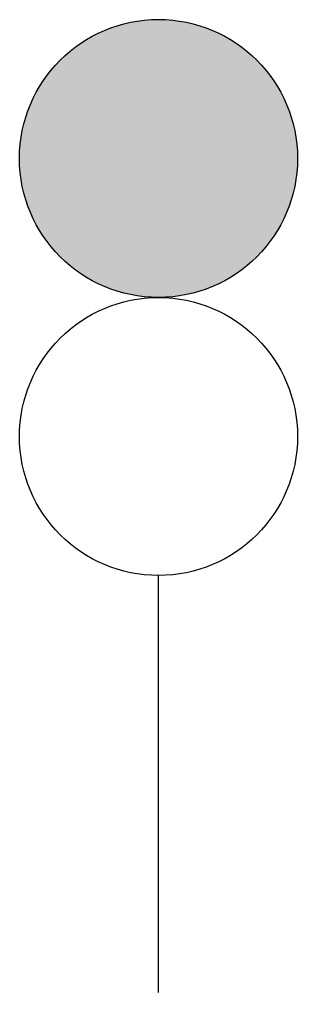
# Model space of a CAD drawing. Header units: millimetres. Extents: x -10118.669 to -10118.544, y 61.275 to 61.712.
import ezdxf

# ---------------------------------------------------------------- set-up
doc = ezdxf.new("R2010")
doc.units = ezdxf.units.MM
doc.header["$LTSCALE"] = 10
doc.layers.add('Tub_componentes', color=2, linetype='Continuous')

msp = doc.modelspace()

# ---------------------------------------------------------------- hatches: boundary and pattern name
at = {"layer": 'Tub_componentes'}
msp.add_hatch(color=256, dxfattribs=at).paths.add_polyline_path([(-10118.66948, 61.64951, 1), (-10118.54448, 61.64951, 1)])

# ---------------------------------------------------------------- linework, layer by layer
msp.add_line((-10118.60698, 61.27451), (-10118.60698, 61.46201), dxfattribs=at)
for centre in [(-10118.60698, 61.64951), (-10118.60698, 61.52451)]:
    msp.add_circle(centre, 0.0625, dxfattribs=at)

doc.saveas('drawing.dxf')
